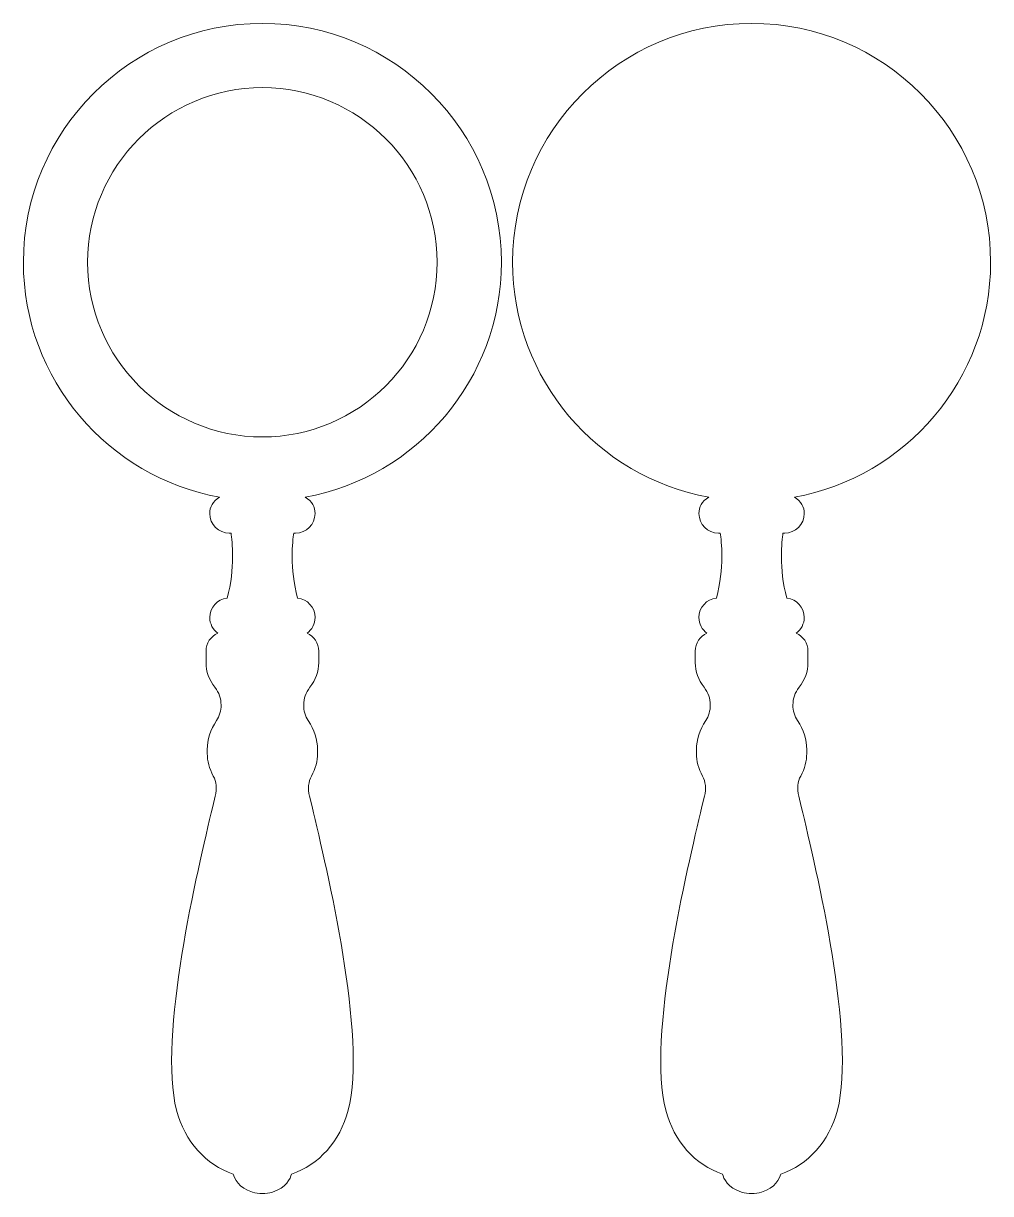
# Model space of a CAD drawing. Header units: inches. Extents: x -1.31 to 3.09, y -5.38 to -0.06.
import ezdxf

# ---------------------------------------------------------------- set-up
doc = ezdxf.new("R2010")
doc.units = ezdxf.units.IN
doc.header["$MEASUREMENT"] = 0
doc.layers.add('Design', color=7, linetype='Continuous', lineweight=0)

msp = doc.modelspace()

# ---------------------------------------------------------------- linework, layer by layer
at = {"layer": 'Design', "color": 18, "lineweight": 18, "true_color": 0x000000}
for points, knots in [([(0.8629, -1.1444), (0.8629, -0.5456), (0.3757, -0.0585), (-0.223, -0.0585), (-0.8218, -0.0585), (-1.3089, -0.5456), (-1.3089, -1.1444), (-1.3089, -1.6768), (-0.9236, -2.1206), (-0.4173, -2.2125), (-0.4494, -2.2294), (-0.4622, -2.2587), (-0.4622, -2.2868), (-0.4622, -2.3358), (-0.4224, -2.3757), (-0.3733, -2.3757), (-0.3733, -2.3757), (-0.3656, -2.3757), (-0.3656, -2.3757), (-0.3602, -2.4112), (-0.3457, -2.5359), (-0.383, -2.6708), (-0.4275, -2.6757), (-0.4622, -2.7135), (-0.4622, -2.7592), (-0.4622, -2.7886), (-0.4479, -2.8146), (-0.4258, -2.8308), (-0.4571, -2.8447), (-0.479, -2.876), (-0.479, -2.9124), (-0.479, -2.9124), (-0.479, -2.965), (-0.479, -2.965), (-0.479, -3.0047), (-0.4652, -3.0433), (-0.4389, -3.0769), (-0.4197, -3.1015), (-0.4107, -3.1271), (-0.4107, -3.1576), (-0.4107, -3.1839), (-0.4176, -3.2071), (-0.4317, -3.2284), (-0.4591, -3.2696), (-0.4736, -3.3151), (-0.4736, -3.36), (-0.4736, -3.36), (-0.4736, -3.3772), (-0.4736, -3.3772), (-0.4736, -3.4116), (-0.4643, -3.4462), (-0.446, -3.4801), (-0.4319, -3.5061), (-0.429, -3.537), (-0.4373, -3.572), (-0.4373, -3.572), (-0.4486, -3.6193), (-0.4486, -3.6193), (-0.5172, -3.9059), (-0.6993, -4.6673), (-0.6129, -4.9994), (-0.5758, -5.1422), (-0.4802, -5.2469), (-0.3554, -5.2902), (-0.3503, -5.3088), (-0.3316, -5.353), (-0.2685, -5.3719), (-0.2538, -5.3763), (-0.2385, -5.3786), (-0.223, -5.3786), (-0.2076, -5.3786), (-0.1923, -5.3763), (-0.1775, -5.3719), (-0.1144, -5.353), (-0.0958, -5.3088), (-0.0906, -5.2902), (0.0341, -5.2469), (0.1297, -5.1422), (0.1669, -4.9994), (0.2533, -4.6673), (0.0711, -3.9059), (0.0025, -3.6193), (0.0025, -3.6193), (-0.0087, -3.572), (-0.0087, -3.572), (-0.017, -3.537), (-0.0141, -3.5061), (-0.0001, -3.4801), (0.0183, -3.4462), (0.0276, -3.4116), (0.0276, -3.3772), (0.0276, -3.3772), (0.0276, -3.36), (0.0276, -3.36), (0.0276, -3.3151), (0.0131, -3.2696), (-0.0143, -3.2284), (-0.0285, -3.2071), (-0.0354, -3.1839), (-0.0354, -3.1576), (-0.0354, -3.1271), (-0.0264, -3.1015), (-0.0071, -3.0769), (0.0191, -3.0433), (0.033, -3.0047), (0.033, -2.965), (0.033, -2.965), (0.033, -2.9124), (0.033, -2.9124), (0.033, -2.876), (0.0111, -2.8447), (-0.0202, -2.8308), (0.0018, -2.8146), (0.0162, -2.7886), (0.0162, -2.7592), (0.0162, -2.7135), (-0.0186, -2.6757), (-0.0631, -2.6708), (-0.1004, -2.5359), (-0.0859, -2.4112), (-0.0804, -2.3757), (-0.0804, -2.3757), (-0.0727, -2.3757), (-0.0727, -2.3757), (-0.0237, -2.3757), (0.0162, -2.3358), (0.0162, -2.2868), (0.0162, -2.2587), (0.0034, -2.2294), (-0.0287, -2.2125), (0.4776, -2.1206), (0.8629, -1.6768), (0.8629, -1.1444)], [0, 0, 0, 0, 1, 1, 1, 2, 2, 2, 3, 3, 3, 4, 4, 4, 5, 5, 5, 6, 6, 6, 7, 7, 7, 8, 8, 8, 9, 9, 9, 10, 10, 10, 11, 11, 11, 12, 12, 12, 13, 13, 13, 14, 14, 14, 15, 15, 15, 16, 16, 16, 17, 17, 17, 18, 18, 18, 19, 19, 19, 20, 20, 20, 21, 21, 21, 22, 22, 22, 23, 23, 23, 24, 24, 24, 25, 25, 25, 26, 26, 26, 27, 27, 27, 28, 28, 28, 29, 29, 29, 30, 30, 30, 31, 31, 31, 32, 32, 32, 33, 33, 33, 34, 34, 34, 35, 35, 35, 36, 36, 36, 37, 37, 37, 38, 38, 38, 39, 39, 39, 40, 40, 40, 41, 41, 41, 42, 42, 42, 43, 43, 43, 44, 44, 44, 44]), ([(-0.223, -1.9384), (-0.6609, -1.9384), (-1.0171, -1.5822), (-1.0171, -1.1444), (-1.0171, -0.7065), (-0.6609, -0.3503), (-0.223, -0.3503), (0.2148, -0.3503), (0.571, -0.7065), (0.571, -1.1444), (0.571, -1.5822), (0.2148, -1.9384), (-0.223, -1.9384)], [0, 0, 0, 0, 1, 1, 1, 2, 2, 2, 3, 3, 3, 4, 4, 4, 4])]:
    msp.add_open_spline(points, degree=3, knots=knots, dxfattribs=at)
at = {"layer": 'Design', "color": 98, "lineweight": 18, "true_color": 0x006400}
msp.add_open_spline([(3.0859, -1.1444), (3.0859, -0.5456), (2.5988, -0.0585), (2, -0.0585), (1.4012, -0.0585), (0.9141, -0.5456), (0.9141, -1.1444), (0.9141, -1.6768), (1.2994, -2.1206), (1.8057, -2.2125), (1.7736, -2.2294), (1.7608, -2.2587), (1.7608, -2.2868), (1.7608, -2.3358), (1.8007, -2.3757), (1.8497, -2.3757), (1.8497, -2.3757), (1.8574, -2.3757), (1.8574, -2.3757), (1.8629, -2.4112), (1.8774, -2.5359), (1.84, -2.6708), (1.7955, -2.6757), (1.7608, -2.7135), (1.7608, -2.7592), (1.7608, -2.7886), (1.7752, -2.8146), (1.7972, -2.8308), (1.7659, -2.8447), (1.744, -2.876), (1.744, -2.9124), (1.744, -2.9124), (1.744, -2.965), (1.744, -2.965), (1.744, -3.0047), (1.7579, -3.0433), (1.7841, -3.0769), (1.8034, -3.1015), (1.8123, -3.1271), (1.8123, -3.1576), (1.8123, -3.1839), (1.8055, -3.2071), (1.7913, -3.2284), (1.7639, -3.2696), (1.7494, -3.3151), (1.7494, -3.36), (1.7494, -3.36), (1.7494, -3.3772), (1.7494, -3.3772), (1.7494, -3.4116), (1.7587, -3.4462), (1.7771, -3.4801), (1.7911, -3.5061), (1.794, -3.537), (1.7857, -3.572), (1.7857, -3.572), (1.7744, -3.6193), (1.7744, -3.6193), (1.7059, -3.9059), (1.5237, -4.6673), (1.6101, -4.9994), (1.6472, -5.1422), (1.7428, -5.2469), (1.8676, -5.2902), (1.8728, -5.3088), (1.8914, -5.353), (1.9545, -5.3719), (1.9693, -5.3763), (1.9846, -5.3786), (2, -5.3786), (2.0154, -5.3786), (2.0307, -5.3763), (2.0455, -5.3719), (2.1086, -5.353), (2.1272, -5.3088), (2.1324, -5.2902), (2.2572, -5.2469), (2.3528, -5.1422), (2.3899, -4.9994), (2.4763, -4.6673), (2.2941, -3.9059), (2.2256, -3.6193), (2.2256, -3.6193), (2.2143, -3.572), (2.2143, -3.572), (2.206, -3.537), (2.2089, -3.5061), (2.223, -3.4801), (2.2413, -3.4462), (2.2506, -3.4116), (2.2506, -3.3772), (2.2506, -3.3772), (2.2506, -3.36), (2.2506, -3.36), (2.2506, -3.3151), (2.2361, -3.2696), (2.2087, -3.2284), (2.1945, -3.2071), (2.1877, -3.1839), (2.1877, -3.1576), (2.1877, -3.1271), (2.1966, -3.1015), (2.2159, -3.0769), (2.2421, -3.0433), (2.256, -3.0047), (2.256, -2.965), (2.256, -2.965), (2.256, -2.9124), (2.256, -2.9124), (2.256, -2.876), (2.2341, -2.8447), (2.2028, -2.8308), (2.2248, -2.8146), (2.2392, -2.7886), (2.2392, -2.7592), (2.2392, -2.7135), (2.2045, -2.6757), (2.16, -2.6708), (2.1226, -2.5359), (2.1372, -2.4112), (2.1426, -2.3757), (2.1426, -2.3757), (2.1503, -2.3757), (2.1503, -2.3757), (2.1993, -2.3757), (2.2392, -2.3358), (2.2392, -2.2868), (2.2392, -2.2587), (2.2264, -2.2294), (2.1943, -2.2125), (2.7006, -2.1206), (3.0859, -1.6768), (3.0859, -1.1444)], degree=3, knots=[0, 0, 0, 0, 1, 1, 1, 2, 2, 2, 3, 3, 3, 4, 4, 4, 5, 5, 5, 6, 6, 6, 7, 7, 7, 8, 8, 8, 9, 9, 9, 10, 10, 10, 11, 11, 11, 12, 12, 12, 13, 13, 13, 14, 14, 14, 15, 15, 15, 16, 16, 16, 17, 17, 17, 18, 18, 18, 19, 19, 19, 20, 20, 20, 21, 21, 21, 22, 22, 22, 23, 23, 23, 24, 24, 24, 25, 25, 25, 26, 26, 26, 27, 27, 27, 28, 28, 28, 29, 29, 29, 30, 30, 30, 31, 31, 31, 32, 32, 32, 33, 33, 33, 34, 34, 34, 35, 35, 35, 36, 36, 36, 37, 37, 37, 38, 38, 38, 39, 39, 39, 40, 40, 40, 41, 41, 41, 42, 42, 42, 43, 43, 43, 44, 44, 44, 44], dxfattribs=at)

doc.saveas('drawing.dxf')
